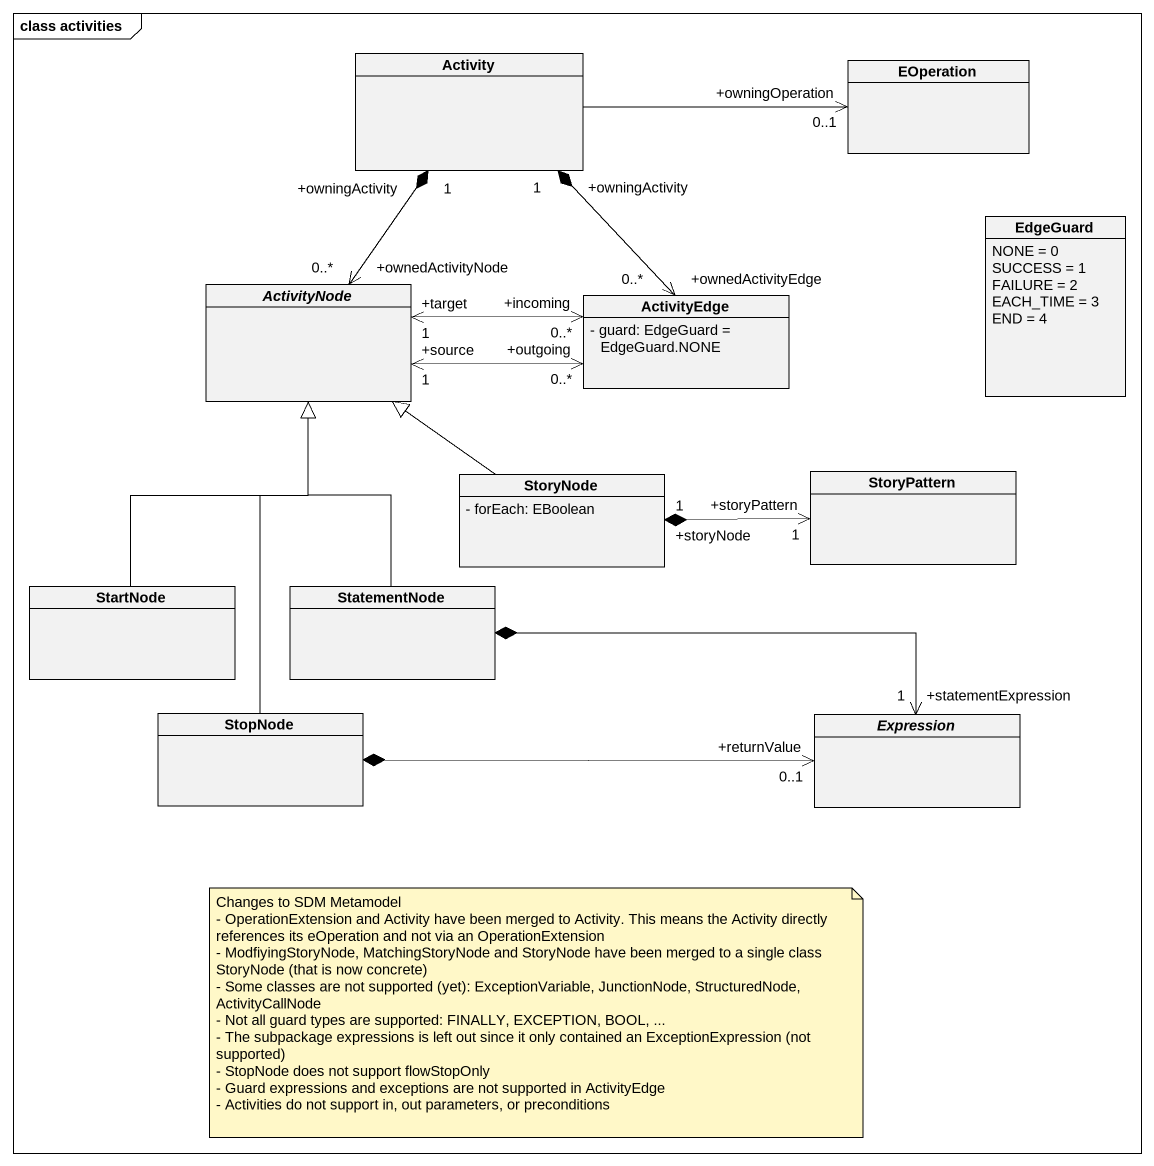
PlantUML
@startuml
mainframe class activities
hide circle
hide empty members
skinparam classAttributeIconSize 0
class Activity
class EOperation
class EdgeGuard {
  NONE = 0
  SUCCESS = 1
  FAILURE = 2
  EACH_TIME = 3
  END = 4
}
abstract class ActivityNode
class ActivityEdge {
  - guard: EdgeGuard = EdgeGuard.NONE
}
class StoryNode {
  - forEach: EBoolean
}
class StoryPattern
class StartNode
class StatementNode
class StopNode
abstract class Expression
Activity -right-> "+owningOperation\n0..1" EOperation
Activity "+owningActivity\n1" *--> "+ownedActivityNode\n0..*" ActivityNode
Activity "+owningActivity\n1" *--> "+ownedActivityEdge\n0..*" ActivityEdge
ActivityEdge "+outgoing\n0..*" <-left-> "+source\n1" ActivityNode
ActivityEdge "+incoming\n0..*" <-left-> "+target\n1" ActivityNode
StoryNode -up-|> ActivityNode
StoryPattern "+storyPattern\n1" <-left-* "+storyNode\n1" StoryNode
StartNode -up-|> ActivityNode
StatementNode -up-|> ActivityNode
StatementNode *-right-> "+statementExpression\n1" Expression
StopNode -up-|> ActivityNode
StopNode *-right-> "+returnValue\n0..1" Expression
note as N1
  Changes to SDM Metamodel
  - OperationExtension and Activity have been merged to Activity. This means the Activity directly references its eOperation and not via an OperationExtension
  - ModfiyingStoryNode, MatchingStoryNode and StoryNode have been merged to a single class StoryNode (that is now concrete)
  - Some classes are not supported (yet): ExceptionVariable, JunctionNode, StructuredNode, ActivityCallNode
  - Not all guard types are supported: FINALLY, EXCEPTION, BOOL, ...
  - The subpackage expressions is left out since it only contained an ExceptionExpression (not supported)
  - StopNode does not support flowStopOnly
  - Guard expressions and exceptions are not supported in ActivityEdge
  - Activities do not support in, out parameters, or preconditions
end note
@enduml
